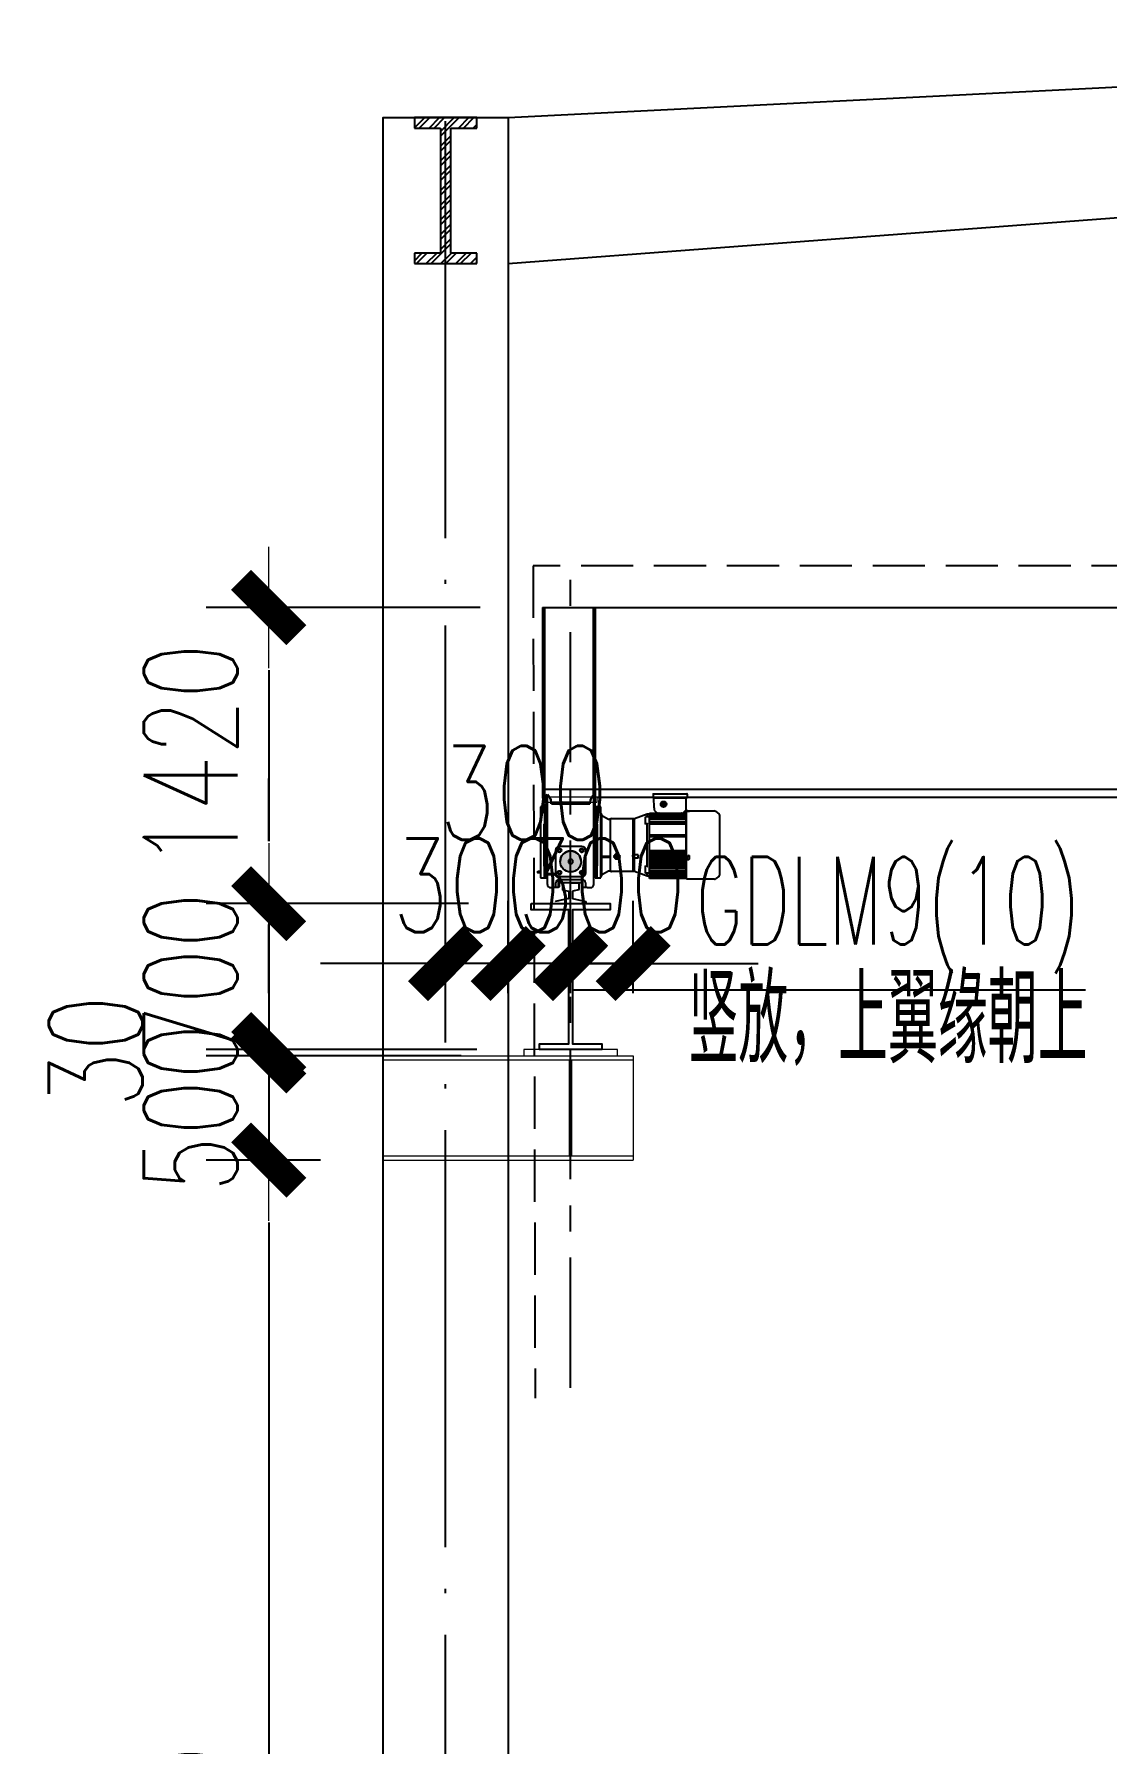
# Model space of a CAD drawing. Extents: x -1201378 to 2367219, y -619313 to 244905.
# Drawn here: x 1253851 to 1258999, y 139183 to 147383 of the extents above; entities that cross this region are included whole.
import ezdxf
from ezdxf.enums import TextEntityAlignment as Align

# ---------------------------------------------------------------- set-up
doc = ezdxf.new("R2010")
doc.units = 0
doc.header["$LTSCALE"] = 1000
for name, pattern in [('CENTER', [2, 1.25, -0.25, 0.25, -0.25]), ('DASH', [0.35, 0.25, -0.1]), ('DOTE', [2.42, 2, -0.2, 0.02, -0.2]), ('HIDDEN', [0.375, 0.25, -0.125])]:
    doc.linetypes.add(name, pattern=pattern)
doc.layers.get('0').update_dxf_attribs({"linetype": 'CONTINUOUS'})
doc.layers.get('Defpoints').update_dxf_attribs({"linetype": 'CONTINUOUS'})
for name, color, linetype in [('06A-01-03', 7, 'CONTINUOUS'), ('5剖面线层', 2, 'CONTINUOUS'), ('A-AXIS-DOTE', 14, 'DOTE'), ('A-LIN-V', 9, 'CONTINUOUS'), ('COLUMN', 9, 'CONTINUOUS'), ('CRANE', 11, 'HIDDEN'), ('FAG16-10.01MA1-被', 7, 'CONTINUOUS'), ('FAG16-10.02MA1-被', 7, 'CONTINUOUS'), ('FAG16-10MA1-端梁结构', 7, 'CONTINUOUS'), ('FAG16-20.02MA1-轴', 7, 'CONTINUOUS'), ('FHSGH10105-主梁-01', 7, 'CONTINUOUS'), ('FHSGH10105-主梁-02', 7, 'CONTINUOUS'), ('FHSGH10105-主梁-04', 7, 'CONTINUOUS'), ('FHSGH10105-主梁-06', 7, 'CONTINUOUS'), ('G80接口', 7, 'CONTINUOUS'), ('G80箱体', 7, 'CONTINUOUS'), ('S-DOTE1', 140, 'CENTER'), ('S-SGJ', 21, 'CONTINUOUS'), ('六角头螺栓_M5-135', 7, 'CONTINUOUS'), ('后端盖', 7, 'CONTINUOUS'), ('左缓冲器_M', 7, 'CONTINUOUS'), ('建-墙-填充', 8, 'CONTINUOUS'), ('建-柱-钢', 9, 'CONTINUOUS'), ('接线盒', 7, 'CONTINUOUS'), ('接线盒盖', 7, 'CONTINUOUS'), ('机壳', 7, 'CONTINUOUS'), ('电机接线盒密封垫', 7, 'CONTINUOUS'), ('端梁装置_M', 7, 'CONTINUOUS'), ('端盖', 7, 'CONTINUOUS'), ('齿轴1', 7, 'CONTINUOUS')]:
    doc.layers.add(name, color=color, linetype=linetype)
for name, color, linetype, lineweight in [('S-bkl', 4, 'CONTINUOUS', 0), ('S-dim', 81, 'CONTINUOUS', 0), ('连接板', 6, 'CONTINUOUS', 0)]:
    doc.layers.add(name, color=color, linetype=linetype, lineweight=lineweight)
doc.styles.add('SS1', font='tj-romans1.shx', dxfattribs={"width": 0.7, "bigfont": 'tj-hztxt1.shx'})
doc.styles.add('TSSD_Rein', font='tj-romans1.shx', dxfattribs={"width": 0.7, "bigfont": 'tj-hztxt.shx'})
doc.dimstyles.new('S-150-ARCHI', dxfattribs={"dimscale": 150, "dimtxt": 3, "dimasz": 2, "dimexe": 2, "dimexo": 2, "dimgap": 1, "dimtad": 1, "dimdec": 0, "dimzin": 0, "dimdsep": 46, "dimtxsty": 'SS1', "dimblk1": 'TT', "dimblk2": 'TT', "dimsah": 1, "dimcen": 1, "dimclrd": 256, "dimclre": 256, "dimclrt": 256, "dimadec": 0, "dimazin": 0, "dimtfac": 1, "dimtdec": 0, "dimtix": 1, "dimtmove": 2, "dimatfit": 0, "dimldrblk": 'TT', "dimfxl": 2, "dimtolj": 1, "dimtzin": 0, "dimarcsym": 0})

# ---------------------------------------------------------------- blocks, each defined once
blk = doc.blocks.new('zw$F472')
at = {"layer": '5剖面线层'}
h = blk.add_hatch(color=250, dxfattribs=at)
h.dxf.hatch_style = 1
h.paths.add_polyline_path([(78, 46, 1), (14, 46, 1)])
at = {"layer": '左缓冲器_M', "color": 7, "linetype": 'Continuous'}
for p, q in [((0, 80), (0, 12)), ((80, 92), (12, 92)), ((80, 92), (12, 92)), ((92, 12), (92, 80)), ((12, 0), (80, 0))]:
    blk.add_line(p, q, dxfattribs=at)
blk.add_circle((46, 46), 32, dxfattribs=at)
blk.add_circle((46, 46), 32, dxfattribs=at)
for centre, radius, start, end in [((12, 80), 12, 90, 180), ((12, 80), 12, 90, 180), ((12, 80), 5.76, 0, 359.9997), ((12, 80), 5.76, 179.9997, 359.9997), ((46, 46), 32, 0, 179.9997), ((80, 80), 5.77, 0, 359.9997), ((80, 80), 5.76, 138.2865, 359.9997), ((80, 80), 5.76, 179.9997, 359.9997), ((80, 80), 12, 0, 90), ((80, 80), 12, 0, 90), ((80, 80), 5.76, 0, 30.6637), ((12, 12), 12, 180, 270), ((12, 12), 5.76, 0, 359.9997), ((12, 12), 5.76, 179.9997, 359.9997), ((80, 12), 5.76, 0, 359.9997), ((80, 12), 5.76, 179.9997, 359.9997), ((80, 12), 5.77, 240.2721, 271.2954), ((80, 12), 5.77, 240.2724, 271.2951), ((80, 12), 12, 270, 0)]:
    blk.add_arc(centre, radius, start, end, dxfattribs=at)
at = {"layer": '端梁装置_M', "color": 7, "linetype": 'Continuous'}
for centre, start in [((12, 80), 0), ((12, 80), 179.9997), ((80, 80), 0), ((80, 80), 179.9997), ((12, 12), 0), ((12, 12), 179.9997), ((80, 12), 0), ((80, 12), 179.9997)]:
    blk.add_arc(centre, 4.8, start, 359.9997, dxfattribs=at)
blk = doc.blocks.new('b234swerwr-M')
at = {"layer": '5剖面线层'}
h = blk.add_hatch(color=4, dxfattribs=at)
h.dxf.hatch_style = 1
h.paths.add_polyline_path([(1563064.9, 576038.9, 1), (1563037.7, 576038.9, 1)])
h = blk.add_hatch(color=4, dxfattribs=at)
h.dxf.hatch_style = 1
h.paths.add_polyline_path([(1562651.3, 575818.1, -0.999997), (1562666.4, 575818.1, -0.999997), (1562651.3, 575818.1)])
h.paths.add_polyline_path([(1562544.4, 575818.1, -0.999997), (1562559.5, 575818.1, -0.999997), (1562544.4, 575818.1)])
h.paths.add_polyline_path([(1562544.4, 575711.2, -0.999997), (1562559.5, 575711.2, -0.999996)])
h.paths.add_polyline_path([(1562651.3, 575711.2, -0.999997), (1562666.4, 575711.2, -0.999997)])
at = {"color": 6, "linetype": 'DASH'}
for p, q in [((1570255.4, 577182.5), (1562425.4, 577182.5)), ((1562425.4, 577182.5), (1562434.8, 573190))]:
    blk.add_line(p, q, dxfattribs=at)
at = {"color": 4}
blk.add_line((1562734.6, 575744.2), (1562731.5, 575744.2), dxfattribs=at)
at = {"color": 4, "ltscale": 0.5}
for p, q in [((1562565.5, 575660.9), (1562565.5, 575629.8)), ((1562605.4, 575662.5), (1562567.1, 575662.5)), ((1562605.4, 575662.5), (1562643.7, 575662.5)), ((1562645.3, 575660.9), (1562645.3, 575629.8)), ((1562531.8, 575562.3), (1562655.4, 575562.3)), ((1562595.8, 575587), (1562533, 575572.5)), ((1562566.7, 575628.3), (1562595.8, 575621.6)), ((1562597, 575620.1), (1562597, 575588.5)), ((1562613.8, 575620.1), (1562613.8, 575588.5)), ((1562644.1, 575628.3), (1562615, 575621.6)), ((1562615, 575587), (1562677.8, 575572.5)), ((1562679, 575562.3), (1562655.4, 575562.3)), ((1562679, 575570.9), (1562679, 575562.3))]:
    blk.add_line(p, q, dxfattribs=at)
at = {"color": 4}
blk.add_lwpolyline([(1562447.3, 575717.5), (1562460.8, 575717.5), (1562460.8, 575709.7), (1562447.3, 575709.7)], close=True, dxfattribs=at)
at = {"color": 4, "ltscale": 0.5}
for centre, start, end in [((1562567.1, 575660.9), 90, 180), ((1562643.7, 575660.9), 0, 90), ((1562533.4, 575570.9), 103, 180), ((1562567.1, 575629.8), 180, 257), ((1562595.4, 575620.1), 0, 77), ((1562595.4, 575588.5), 283, 0), ((1562615.4, 575620.1), 103, 180), ((1562615.4, 575588.5), 180, 257), ((1562643.7, 575629.8), 282.99999, 0), ((1562677.4, 575570.9), 0, 77)]:
    blk.add_arc(centre, 1.57, start, end, dxfattribs=at)
at = {"layer": '06A-01-03', "color": 4, "linetype": 'Continuous'}
for p, q in [((1563160.9, 576006.9), (1563160.9, 576006.8)), ((1563160.9, 576006.9), (1563168, 576006.9)), ((1563168, 576006.8), (1563160.9, 576006.8)), ((1563160.9, 576006.8), (1563160.9, 576006)), ((1563160.9, 575783.4), (1563160.9, 576006)), ((1563160.9, 576006), (1563171.9, 576006)), ((1563168, 576006.9), (1563168, 576006.8)), ((1563168, 576006), (1563168, 576006.8)), ((1563175.8, 576006.5), (1563175.8, 576006.9)), ((1563175.8, 576006.9), (1563296.5, 576006.9)), ((1563301.3, 576005.3), (1563318.2, 575992)), ((1563321.2, 575700.6), (1563321.2, 575985.8)), ((1563168, 575783.4), (1563160.9, 575783.4)), ((1563171.9, 575774.1), (1563160.9, 575774.1)), ((1563160.9, 575774), (1563160.9, 575774.1)), ((1563160.9, 575679.5), (1563160.9, 575774)), ((1563160.9, 575774), (1563171.9, 575774)), ((1563168, 575788.9), (1563168, 575783.4)), ((1563175.8, 575777.9), (1563175.8, 575788.9)), ((1563168, 575679.5), (1563160.9, 575679.5)), ((1563296.5, 575679.5), (1563175.8, 575679.5)), ((1563318.2, 575694.4), (1563301.3, 575681.1))]:
    blk.add_line(p, q, dxfattribs=at)
for centre, radius, start, end in [((1563171.9, 576088.8), 81.9, 267.25098, 272.74902), ((1563296.5, 575999.1), 7.86, 51.84277, 90), ((1563313.3, 575985.8), 7.86, 0, 51.84277), ((1563171.9, 575788.9), 3.93, 359.65217, 180.34783), ((1563171.9, 575778), 3.91, 269.79706, 359.8507), ((1563171.9, 575777.9), 3.91, 269.78729, 359.86274), ((1563171.9, 575597.6), 81.9, 87.25098, 92.74902), ((1563296.5, 575687.3), 7.86, 270, 308.15723), ((1563313.3, 575700.6), 7.86, 308.15723, 0)]:
    blk.add_arc(centre, radius, start, end, dxfattribs=at)
blk.add_open_spline([(1563171.9, 576006), (1563172, 576006), (1563172.2, 576006), (1563172.4, 576006), (1563172.7, 576006), (1563173, 576006), (1563173.5, 576006.1), (1563174.1, 576006.1), (1563174.7, 576006.2), (1563175.2, 576006.2), (1563175.5, 576006.3), (1563175.7, 576006.3), (1563175.8, 576006.4), (1563175.8, 576006.4), (1563175.8, 576006.4), (1563175.8, 576006.5)], degree=3, knots=[0, 0, 0, 0, 0.041659, 0.083241, 0.124924, 0.187526, 0.250171, 0.374622, 0.499792, 0.624328, 0.7493, 0.81163, 0.874211, 0.937221, 1, 1, 1, 1], dxfattribs=at)
at = {"layer": 'FAG16-10.01MA1-被', "color": 4, "linetype": 'Continuous'}
for p, q in [((1562546.1, 575638.9), (1562526.8, 575638.9)), ((1562546.1, 575677.6), (1562546.1, 575638.9)), ((1562549.6, 575642.1), (1562546.1, 575638.9)), ((1562549.6, 575642.1), (1562549.6, 575678.2)), ((1562550.4, 575658), (1562549.6, 575642.1)), ((1562655.7, 575662.5), (1562555.1, 575662.5)), ((1562661.2, 575642.2), (1562660.4, 575658)), ((1562661.2, 575678.2), (1562661.2, 575642.2)), ((1562664.5, 575638.9), (1562661.2, 575642.2)), ((1562664.5, 575638.9), (1562664.5, 575677.6)), ((1562684, 575638.9), (1562664.5, 575638.9))]:
    blk.add_line(p, q, dxfattribs=at)
for centre, start, end in [((1562555.1, 575657.8), 90, 177), ((1562655.7, 575657.8), 3, 90)]:
    blk.add_arc(centre, 4.71, start, end, dxfattribs=at)
at = {"layer": 'FAG16-10.02MA1-被', "color": 4, "linetype": 'Continuous'}
for p, q in [((1562476.1, 575942.2), (1562479.3, 575945.3)), ((1562476.1, 575941.2), (1562476.1, 575942.2)), ((1562476.1, 575941.2), (1562476.1, 575744.2)), ((1562479.3, 575945.3), (1562479.3, 575944.3)), ((1562479.3, 575945.3), (1562484.5, 575945.3)), ((1562479.3, 575741.1), (1562479.3, 575944.3)), ((1562484.5, 575944.3), (1562484.5, 575945.3)), ((1562484.5, 575944.3), (1562484.5, 575741.1)), ((1562484.5, 575943), (1562487.5, 575943)), ((1562723.3, 575943), (1562726.3, 575943)), ((1562726.3, 575944.3), (1562726.3, 575945.3)), ((1562726.3, 575945.3), (1562731.5, 575945.3)), ((1562726.3, 575944.3), (1562726.3, 575741.1)), ((1562731.5, 575944.3), (1562731.5, 575945.3)), ((1562731.5, 575945.3), (1562734.6, 575942.2)), ((1562731.5, 575944.3), (1562731.5, 575741.1)), ((1562734.6, 575942.2), (1562734.6, 575941.2)), ((1562734.6, 575744.2), (1562734.6, 575941.2)), ((1562479.3, 575741.1), (1562476.1, 575744.2)), ((1562484.5, 575741.1), (1562479.3, 575741.1)), ((1562487.5, 575743.4), (1562484.5, 575743.4)), ((1562726.3, 575743.4), (1562723.3, 575743.4)), ((1562731.5, 575741.1), (1562726.3, 575741.1))]:
    blk.add_line(p, q, dxfattribs=at)
at = {"layer": 'FAG16-10MA1-端梁结构', "color": 4, "linetype": 'Continuous'}
for p, q in [((1562487.5, 576085.2), (1562487.5, 575711.2)), ((1562493.8, 575654.6), (1562493.8, 576085.2)), ((1562717, 575654.6), (1562717, 576085.2)), ((1562723.3, 575711.2), (1562723.3, 576085.2)), ((1562698.1, 576047.3), (1562512.7, 576047.3)), ((1562512.7, 576041.1), (1562698.1, 576041.1)), ((1562731.1, 576027.1), (1562723.3, 576027.1)), ((1562731.1, 575995.6), (1562731.1, 576027.1)), ((1562731.1, 575995.6), (1562731.1, 575945.3)), ((1562479.7, 575717.5), (1562479.7, 575741.1)), ((1562731.1, 575741.1), (1562731.1, 575717.5)), ((1562479.7, 575717.5), (1562479.7, 575686.1)), ((1562479.7, 575686.1), (1562487.5, 575686.1)), ((1562487.5, 575686.1), (1562487.5, 575711.2)), ((1562509.5, 575638.9), (1562526.8, 575638.9)), ((1562534.7, 575646.8), (1562534.7, 575662.5)), ((1562550.4, 575678.2), (1562660.4, 575678.2)), ((1562676.1, 575662.5), (1562676.1, 575646.8)), ((1562684, 575638.9), (1562701.3, 575638.9)), ((1562723.3, 575711.2), (1562723.3, 575686.1)), ((1562723.3, 575686.1), (1562731.1, 575686.1)), ((1562731.1, 575686.1), (1562731.1, 575717.5))]:
    blk.add_line(p, q, dxfattribs=at)
for centre, radius, start, end in [((1562474, 576048.9), 38.7, 357.67665, 69.50368), ((1562457.8, 576043.7), 54.9, 357.2127, 49.05014), ((1562753, 576043.7), 54.9, 130.94986, 182.7873), ((1562736.8, 576048.9), 38.7, 110.49632, 182.32335), ((1562605.4, 575764.6), 11, 0, 180), ((1562605.4, 575764.6), 11, 180, 0), ((1562512.7, 575711.2), 25.1, 180, 221.40962), ((1562509.5, 575654.6), 15.7, 180, 270), ((1562526.8, 575646.8), 7.86, 270, 0), ((1562550.4, 575662.5), 15.7, 90, 180), ((1562660.4, 575662.5), 15.7, 0, 90), ((1562684, 575646.8), 7.86, 180, 270), ((1562701.3, 575654.6), 15.7, 270, 0), ((1562698.1, 575711.2), 25.1, 318.59038, 0)]:
    blk.add_arc(centre, radius, start, end, dxfattribs=at)
at = {"layer": 'FAG16-20.02MA1-轴', "color": 4, "linetype": 'Continuous'}
for p, q in [((1562460.8, 576027.1), (1562460.8, 575995.6)), ((1562479.7, 576027.1), (1562460.8, 576027.1)), ((1562460.8, 575995.6), (1562460.8, 575717.5)), ((1562731.1, 576027.1), (1562731.1, 575995.6)), ((1562750, 576027.1), (1562731.1, 576027.1)), ((1562731.1, 575945.3), (1562731.1, 575995.6)), ((1562750, 575995.6), (1562750, 576027.1)), ((1562750, 575717.5), (1562750, 575995.6)), ((1562479.7, 575741.1), (1562479.7, 575717.5)), ((1562731.1, 575717.5), (1562731.1, 575741.1)), ((1562460.8, 575717.5), (1562460.8, 575686.1)), ((1562460.8, 575686.1), (1562479.7, 575686.1)), ((1562479.7, 575686.1), (1562479.7, 575717.5)), ((1562731.1, 575717.5), (1562731.1, 575686.1)), ((1562731.1, 575686.1), (1562750, 575686.1)), ((1562750, 575686.1), (1562750, 575717.5))]:
    blk.add_line(p, q, dxfattribs=at)
at = {"layer": 'FHSGH10105-主梁-01', "color": 4, "linetype": 'Continuous'}
for p, q in [((1562470.6, 576982.5), (1562470.6, 576224.5)), ((1562479.7, 576982.5), (1562479.7, 576224.5)), ((1562470.6, 576224.5), (1562479.7, 576224.5)), ((1562470.6, 576224.5), (1562470.6, 576067.4)), ((1562479.7, 576224.5), (1562479.7, 576067.4)), ((1562470.6, 576067.4), (1562479.7, 576067.4))]:
    blk.add_line(p, q, dxfattribs=at)
at = {"layer": 'FHSGH10105-主梁-02', "color": 4, "linetype": 'Continuous'}
for p, q in [((1562715.4, 576224.9), (1562715.4, 576982.5)), ((1562724.4, 576224.9), (1562724.4, 576982.5)), ((1562715.4, 576072.5), (1562715.4, 576224.9)), ((1562724.4, 576224.9), (1562715.4, 576224.9)), ((1562724.4, 576072.5), (1562724.4, 576224.9)), ((1562724.4, 576072.5), (1562715.4, 576072.5))]:
    blk.add_line(p, q, dxfattribs=at)
at = {"layer": 'FHSGH10105-主梁-04', "color": 4, "linetype": 'Continuous'}
blk.add_line((1562470.6, 576982.5), (1570255.4, 576982.5), dxfattribs=at)
at = {"layer": 'FHSGH10105-主梁-06', "color": 4, "linetype": 'Continuous'}
for p, q in [((1562479.7, 576111.8), (1562715.4, 576111.8)), ((1562724.4, 576111.8), (1570255.4, 576111.8)), ((1562731.1, 576072.5), (1570255.4, 576072.5))]:
    blk.add_line(p, q, dxfattribs=at)
at = {"layer": 'G80接口', "color": 4, "linetype": 'Continuous'}
for p, q in [((1562904.8, 575715.9), (1562904.8, 575970.5)), ((1562904.8, 575970.5), (1562912.6, 575970.5)), ((1562912.6, 575970.5), (1562972.3, 575992.5)), ((1562912.6, 575796.1), (1562912.6, 575970.5)), ((1562964.5, 575978.9), (1562964.5, 575978.3)), ((1562964.5, 575977.6), (1562964.5, 575978.3)), ((1562983.3, 575978.3), (1562964.5, 575978.3)), ((1562964.5, 575968.6), (1562964.5, 575977.6)), ((1562964.5, 575966.5), (1562964.5, 575968.6)), ((1562964.5, 575943.4), (1562964.5, 575966.5)), ((1562972.3, 575992.5), (1562972.3, 575979)), ((1562972.3, 575992.5), (1562983.3, 575992.5)), ((1562983.3, 575987.1), (1562983.3, 575980.1)), ((1562983.3, 575968.6), (1562983.3, 575977.6)), ((1562964.5, 575943.4), (1562964.5, 575941.1)), ((1562972.3, 575739.5), (1562972.3, 575946.9)), ((1562983.3, 575953.1), (1562983.3, 575962.9)), ((1562983.3, 575889.9), (1562983.3, 575944.8)), ((1562983.3, 575816), (1562983.3, 575882.3)), ((1562983.3, 575801.2), (1562983.3, 575810)), ((1562929.6, 575796.1), (1562912.6, 575796.1)), ((1562912.6, 575780.3), (1562912.6, 575796.1)), ((1562929.6, 575780.3), (1562912.6, 575780.3)), ((1562912.6, 575715.9), (1562912.6, 575780.3)), ((1562964.5, 575745.3), (1562964.5, 575743)), ((1562964.5, 575719.9), (1562964.5, 575743)), ((1562983.3, 575784.3), (1562983.3, 575792.1)), ((1562983.3, 575766.4), (1562983.3, 575774.9)), ((1562983.3, 575753.5), (1562983.3, 575760.5)), ((1562983.3, 575741.6), (1562983.3, 575746.5)), ((1562983.3, 575723.5), (1562983.3, 575733.3)), ((1562912.6, 575715.9), (1562904.8, 575715.9)), ((1562972.3, 575693.9), (1562912.6, 575715.9)), ((1562964.5, 575717.8), (1562964.5, 575719.9)), ((1562964.5, 575708.9), (1562964.5, 575717.8)), ((1562964.5, 575708.1), (1562964.5, 575708.9)), ((1562964.5, 575708.1), (1562964.5, 575707.5)), ((1562983.3, 575708.1), (1562964.5, 575708.1)), ((1562972.3, 575693.9), (1562972.3, 575707.4)), ((1562983.3, 575693.9), (1562972.3, 575693.9)), ((1562983.3, 575708.9), (1562983.3, 575717.8))]:
    blk.add_line(p, q, dxfattribs=at)
for centre, radius, start, end in [((1562972, 575979), 0.34, 332.07694, 0.27003), ((1564540.7, 576449.1), 1646.8, 197.68749, 197.74706), ((1562971.5, 575946.9), 0.868, 359.56701, 17.36443), ((1562957.9, 575788.2), 29.4, 164.48016, 195.51984), ((1564541.2, 575237.2), 1647.3, 162.25295, 162.3125), ((1562971.5, 575739.5), 0.868, 342.63557, 0.43299), ((1562972, 575707.4), 0.34, 359.72997, 27.92306)]:
    blk.add_arc(centre, radius, start, end, dxfattribs=at)
for points, knots in [([(1562972.3, 575978.8), (1562972.3, 575978.8), (1562972.2, 575978.7), (1562972.2, 575978.6), (1562972.1, 575978.5), (1562972, 575978.5), (1562972, 575978.4), (1562972, 575978.4), (1562972, 575978.4), (1562971.9, 575978.4), (1562971.9, 575978.4), (1562971.9, 575978.4), (1562971.9, 575978.4), (1562971.8, 575978.4), (1562971.8, 575978.4), (1562971.8, 575978.3), (1562971.8, 575978.3), (1562971.8, 575978.3), (1562971.8, 575978.3), (1562971.8, 575978.3), (1562971.8, 575978.3), (1562971.8, 575978.3), (1562971.8, 575978.3), (1562971.8, 575978.3)], [0, 0, 0, 0, 0.125, 0.25, 0.375, 0.5, 0.625, 0.625, 0.65625, 0.65625, 0.6875, 0.75, 0.875, 0.875, 0.9375, 0.96875, 0.984375, 0.988281, 0.988281, 0.990234, 0.990234, 0.992187, 1, 1, 1, 1]), ([(1562972.3, 575707.6), (1562972.3, 575707.6), (1562972.2, 575707.7), (1562972.2, 575707.8), (1562972.1, 575707.9), (1562972.1, 575707.9), (1562972, 575708), (1562972, 575708), (1562972, 575708), (1562972, 575708), (1562971.9, 575708), (1562971.9, 575708.1), (1562971.8, 575708.1), (1562971.8, 575708.1), (1562971.8, 575708.1), (1562971.8, 575708.1), (1562971.8, 575708.1), (1562971.8, 575708.1), (1562971.8, 575708.1), (1562971.8, 575708.1), (1562971.8, 575708.1)], [0, 0, 0, 0, 0.125, 0.25, 0.375, 0.5, 0.5, 0.5625, 0.5625, 0.625, 0.75, 0.875, 0.875, 0.9375, 0.96875, 0.984375, 0.988281, 0.988281, 0.992188, 1, 1, 1, 1])]:
    blk.add_open_spline(points, degree=3, knots=knots, dxfattribs=at)
at = {"layer": 'G80箱体', "color": 4, "linetype": 'Continuous'}
for p, q in [((1562750, 575992.5), (1562754.7, 575992.5)), ((1562754.7, 575693.9), (1562754.7, 575992.5)), ((1562754.7, 575984.6), (1562757.8, 575983)), ((1562757.8, 575983), (1562787.7, 575967.3)), ((1562787.7, 575967.3), (1562792.2, 575967.3)), ((1562795.7, 575967.3), (1562792.2, 575967.3)), ((1562801, 575970.5), (1562904.8, 575970.5)), ((1562904.8, 575970.5), (1562904.8, 575715.9)), ((1562794.8, 575964), (1562794.8, 575793.7)), ((1562757.8, 575790.6), (1562787.7, 575790.6)), ((1562757.8, 575785.8), (1562787.7, 575785.8)), ((1562787.7, 575790.6), (1562792.2, 575790.6)), ((1562787.7, 575790.6), (1562787.7, 575785.8)), ((1562787.7, 575785.8), (1562792.2, 575785.8)), ((1562794.8, 575782.7), (1562794.8, 575722.4)), ((1562795.7, 575793.6), (1562795.7, 575782.8)), ((1562754.7, 575693.9), (1562750, 575693.9)), ((1562757.8, 575703.4), (1562754.7, 575701.8)), ((1562757.8, 575703.4), (1562787.7, 575719.1)), ((1562787.7, 575719.1), (1562792.2, 575719.1)), ((1562792.2, 575719.1), (1562795.7, 575719.1)), ((1562904.8, 575715.9), (1562801, 575715.9))]:
    blk.add_line(p, q, dxfattribs=at)
for radius in [13.4, 5.43]:
    blk.add_circle((1562827.8, 575788.2), radius, dxfattribs=at)
for centre, radius, start, end in [((1562801.1, 575964), 6.35, 147.95699, 180.0192), ((1562801, 575964.2), 6.29, 90, 149.58944), ((1562757.8, 575793.7), 3.14, 180, 270), ((1562757.8, 575782.7), 3.14, 90, 180), ((1562801.1, 575722.4), 6.35, 179.98073, 212.04308), ((1562801, 575722.2), 6.29, 210.38929, 270)]:
    blk.add_arc(centre, radius, start, end, dxfattribs=at)
for points, degree, knots in [([(1562794.8, 575793.7), (1562794.8, 575793.3), (1562794.7, 575792.9), (1562794.4, 575792.1), (1562794.1, 575791.8), (1562793.5, 575791.2), (1562793.2, 575791), (1562792.4, 575790.6), (1562792, 575790.6), (1562791.6, 575790.6)], 3, [0, 0, 0, 0, 0.25, 0.25, 0.5, 0.5, 0.75, 0.75, 1, 1, 1, 1]), ([(1562791.6, 575785.8), (1562792, 575785.8), (1562792.4, 575785.8), (1562793.2, 575785.5), (1562793.5, 575785.2), (1562794.1, 575784.6), (1562794.4, 575784.3), (1562794.7, 575783.5), (1562794.8, 575783.1), (1562794.8, 575782.7)], 3, [0, 0, 0, 0, 0.25, 0.25, 0.5, 0.5, 0.75, 0.75, 1, 1, 1, 1]), ([(1562792.2, 575790.6), (1562792.9, 575790.6), (1562793.5, 575790.8), (1562794.1, 575791), (1562794.6, 575791.4), (1562794.8, 575791.6), (1562795, 575791.8), (1562795.2, 575792.1), (1562795.4, 575792.4), (1562795.5, 575792.6), (1562795.6, 575792.9), (1562795.7, 575793.3), (1562795.7, 575793.6)], 2, [0, 0, 0, 0.25, 0.25, 0.5, 0.5, 0.625, 0.625, 0.75, 0.75, 0.875, 0.875, 1, 1, 1]), ([(1562795.7, 575782.8), (1562795.7, 575783.5), (1562795.4, 575784), (1562795.2, 575784.3), (1562795, 575784.6), (1562794.8, 575784.8), (1562794.6, 575785), (1562794.1, 575785.4), (1562793.5, 575785.6), (1562792.9, 575785.8), (1562792.2, 575785.8)], 2, [0, 0, 0, 0.25, 0.25, 0.375, 0.375, 0.5, 0.5, 0.75, 0.75, 1, 1, 1])]:
    blk.add_open_spline(points, degree=degree, knots=knots, dxfattribs=at)
at = {"layer": '六角头螺栓_M5-135', "color": 4, "linetype": 'Continuous'}
for p, q in [((1562983.3, 575971), (1563002.7, 575971)), ((1563002.7, 575971), (1563157.8, 575971)), ((1563002.7, 575715.4), (1562983.3, 575715.4)), ((1563157.8, 575715.4), (1563002.7, 575715.4))]:
    blk.add_line(p, q, dxfattribs=at)
at = {"layer": '后端盖', "color": 4, "linetype": 'Continuous'}
for p, q in [((1563157.8, 576004), (1563157.8, 576004.3)), ((1563157.8, 576004.3), (1563160.9, 576004.3)), ((1563157.8, 576004), (1563157.8, 576002.7)), ((1563157.8, 576002.7), (1563157.8, 575994.9)), ((1563157.8, 575987.1), (1563157.8, 575980.1)), ((1563157.8, 575978.7), (1563160.9, 575978.7)), ((1563157.8, 575978.4), (1563157.8, 575967.7)), ((1563157.8, 575956.3), (1563157.8, 575956.5)), ((1563157.8, 575956.3), (1563157.8, 575953.1)), ((1563157.8, 575945.6), (1563157.8, 575889.9)), ((1563157.8, 575883.6), (1563157.8, 575816)), ((1563157.8, 575810), (1563157.8, 575801.6)), ((1563157.8, 575795.6), (1563157.8, 575780.8)), ((1563157.8, 575774.9), (1563157.8, 575766.4)), ((1563157.8, 575760.5), (1563157.8, 575752.8)), ((1563157.8, 575746.5), (1563157.8, 575740.8)), ((1563157.8, 575732.8), (1563157.8, 575730.1)), ((1563157.8, 575729.9), (1563157.8, 575730.1)), ((1563157.8, 575718.7), (1563157.8, 575708)), ((1563160.9, 575707.7), (1563157.8, 575707.7)), ((1563157.8, 575682.4), (1563157.8, 575682.1)), ((1563160.9, 575682.1), (1563157.8, 575682.1))]:
    blk.add_line(p, q, dxfattribs=at)
blk.add_circle((1563171.9, 575788.2), 2.55, dxfattribs=at)
at = {"layer": '接线盒', "color": 4, "linetype": 'Continuous'}
for p, q in [((1563005.8, 576021.3), (1563004.9, 576069.6)), ((1563159.7, 576021.3), (1563160.5, 576069.6)), ((1563005.8, 576021.3), (1563005.9, 576012.7)), ((1563006.9, 576010.5), (1563021.2, 575996.5)), ((1563021.8, 575996.5), (1563021.2, 575996.5)), ((1563021.8, 575996.5), (1563028.1, 575996.5)), ((1563029.6, 575996.5), (1563028.1, 575996.5)), ((1563029.6, 575996.5), (1563135.8, 575996.5)), ((1563137.4, 575996.5), (1563135.8, 575996.5)), ((1563137.4, 575996.5), (1563143.6, 575996.5)), ((1563144.3, 575996.5), (1563143.6, 575996.5)), ((1563144.3, 575996.5), (1563158.6, 576010.5)), ((1563159.5, 576012.7), (1563159.7, 576021.3))]:
    blk.add_line(p, q, dxfattribs=at)
blk.add_circle((1563051.3, 576038.9), 13.6, dxfattribs=at)
for centre, start, end in [((1563009.1, 576012.8), 181, 225.5), ((1563156.4, 576012.8), 314.5, 359)]:
    blk.add_arc(centre, 3.14, start, end, dxfattribs=at)
at = {"layer": '接线盒盖', "color": 4, "linetype": 'Continuous'}
for p, q in [((1563001.3, 576087.7), (1563001, 576069.6)), ((1563001, 576069.6), (1563008.9, 576069.6)), ((1563002.1, 576089.5), (1563163.3, 576089.5)), ((1563002.1, 576089), (1563002.1, 576089.5)), ((1563002.1, 576089), (1563002.1, 576088.4)), ((1563002.1, 576088.4), (1563009.2, 576088.4)), ((1563008.9, 576069.6), (1563156.6, 576069.6)), ((1563009.2, 576088.4), (1563156.3, 576088.4)), ((1563156.3, 576088.4), (1563163.3, 576088.4)), ((1563156.6, 576069.6), (1563164.4, 576069.6)), ((1563163.3, 576089), (1563164.1, 576088.9)), ((1563164.1, 576087.7), (1563164.4, 576069.6))]:
    blk.add_line(p, q, dxfattribs=at)
for centre, radius, start, end in [((1563002.1, 576088.8), 0.79, 91.63649, 171.01573), ((1563002.1, 576088.8), 0.786, 90, 91.40028), ((1563163.3, 576088.8), 0.786, 88.59972, 90), ((1563158.3, 576089.3), 5, 356.84547, 3.15453), ((1563163.3, 576088.8), 0.791, 9.08588, 88.26189), ((1563163.3, 576087.7), 0.786, 1.00383, 89.99617), ((1563163.3, 576088.8), 0.785, 0.9973, 8.75076)]:
    blk.add_arc(centre, radius, start, end, dxfattribs=at)
blk.add_open_spline([(1563002.1, 576088.4), (1563001.9, 576088.4), (1563001.7, 576088.4), (1563001.4, 576088.1), (1563001.3, 576087.9), (1563001.3, 576087.7)], degree=3, knots=[0, 0, 0, 0, 0.5, 0.5, 1, 1, 1, 1], dxfattribs=at)
at = {"layer": '机壳', "color": 4, "linetype": 'Continuous'}
for p, q in [((1562983.3, 575991.8), (1562983.3, 575994.9)), ((1563157.8, 575994.9), (1562983.3, 575994.9)), ((1562983.3, 575987.1), (1562983.3, 575991.8)), ((1563157.8, 575991.8), (1562983.3, 575991.8)), ((1563157.8, 575987.1), (1562983.3, 575987.1)), ((1562983.3, 575975.9), (1562983.3, 575980.1)), ((1563157.8, 575980.1), (1562983.3, 575980.1)), ((1563157.8, 575975.9), (1562983.3, 575975.9)), ((1563157.8, 575972.6), (1562983.3, 575972.6)), ((1562983.3, 575965.6), (1562983.3, 575970.4)), ((1563157.8, 575970.4), (1562983.3, 575970.4)), ((1563157.8, 575994.9), (1563157.8, 575991.8)), ((1563157.8, 575991.8), (1563157.8, 575987.1)), ((1563157.8, 575980.1), (1563157.8, 575975.9)), ((1563157.8, 575970.4), (1563157.8, 575965.6)), ((1562983.3, 575962.9), (1562983.3, 575965.6)), ((1563157.8, 575965.6), (1562983.3, 575965.6)), ((1563157.8, 575953.6), (1562983.3, 575953.6)), ((1562983.3, 575951), (1562983.3, 575953.1)), ((1563157.8, 575953.1), (1562983.3, 575953.1)), ((1562983.3, 575944.8), (1562983.3, 575951)), ((1563157.8, 575951), (1562983.3, 575951)), ((1563157.8, 575944), (1562983.3, 575944)), ((1562983.3, 575887.7), (1562983.3, 575889.9)), ((1563157.8, 575889.9), (1562983.3, 575889.9)), ((1562983.3, 575882.9), (1562983.3, 575887.7)), ((1563157.8, 575887.7), (1562983.3, 575887.7)), ((1563157.8, 575965.6), (1563157.8, 575956.5)), ((1563157.8, 575953.1), (1563157.8, 575951)), ((1563157.8, 575951), (1563157.8, 575945.6)), ((1563157.8, 575889.9), (1563157.8, 575887.7)), ((1563157.8, 575887.7), (1563157.8, 575883.6)), ((1563157.8, 575882.3), (1562983.3, 575882.3)), ((1562983.3, 575813.6), (1562983.3, 575816)), ((1563157.8, 575816), (1562983.3, 575816)), ((1562983.3, 575810.4), (1562983.3, 575813.6)), ((1563157.8, 575813.6), (1562983.3, 575813.6)), ((1563157.8, 575810), (1562983.3, 575810)), ((1563157.8, 575816), (1563157.8, 575813.6)), ((1563157.8, 575813.6), (1563157.8, 575810.8)), ((1563157.8, 575801.6), (1562983.3, 575801.6)), ((1562983.3, 575798.4), (1562983.3, 575801.2)), ((1562983.3, 575792.1), (1562983.3, 575798.4)), ((1563157.8, 575798.4), (1562983.3, 575798.4)), ((1563157.8, 575792.1), (1562983.3, 575792.1)), ((1562983.3, 575778), (1562983.3, 575784.3)), ((1563157.8, 575784.3), (1562983.3, 575784.3)), ((1562983.3, 575775.2), (1562983.3, 575778)), ((1563157.8, 575778), (1562983.3, 575778)), ((1563157.8, 575774.9), (1562983.3, 575774.9)), ((1563157.8, 575766.4), (1562983.3, 575766.4)), ((1562983.3, 575762.8), (1562983.3, 575766)), ((1562983.3, 575760.5), (1562983.3, 575762.8)), ((1563157.8, 575762.8), (1562983.3, 575762.8)), ((1563157.8, 575760.5), (1562983.3, 575760.5)), ((1563157.8, 575754.1), (1562983.3, 575754.1)), ((1562983.3, 575748.7), (1562983.3, 575753.5)), ((1562983.3, 575746.5), (1562983.3, 575748.7)), ((1563157.8, 575748.7), (1562983.3, 575748.7)), ((1563157.8, 575746.5), (1562983.3, 575746.5)), ((1563157.8, 575742.5), (1562983.3, 575742.5)), ((1562983.3, 575735.4), (1562983.3, 575741.6)), ((1562983.3, 575733.3), (1562983.3, 575735.4)), ((1563157.8, 575735.4), (1562983.3, 575735.4)), ((1563157.8, 575733.3), (1562983.3, 575733.3)), ((1563157.8, 575732.8), (1562983.3, 575732.8)), ((1562983.3, 575720.8), (1562983.3, 575723.5)), ((1562983.3, 575716), (1562983.3, 575720.8)), ((1563157.8, 575720.8), (1562983.3, 575720.8)), ((1563157.8, 575800.8), (1563157.8, 575798.4)), ((1563157.8, 575798.4), (1563157.8, 575792.1)), ((1563157.8, 575784.3), (1563157.8, 575778)), ((1563157.8, 575778), (1563157.8, 575775.6)), ((1563157.8, 575765.6), (1563157.8, 575762.8)), ((1563157.8, 575762.8), (1563157.8, 575760.5)), ((1563157.8, 575752.8), (1563157.8, 575748.7)), ((1563157.8, 575748.7), (1563157.8, 575746.5)), ((1563157.8, 575740.8), (1563157.8, 575735.4)), ((1563157.8, 575735.4), (1563157.8, 575733.3)), ((1563157.8, 575729.9), (1563157.8, 575720.8)), ((1563157.8, 575720.8), (1563157.8, 575716)), ((1563157.8, 575716), (1562983.3, 575716)), ((1563157.8, 575713.8), (1562983.3, 575713.8)), ((1562983.3, 575706.3), (1562983.3, 575710.5)), ((1563157.8, 575710.5), (1562983.3, 575710.5)), ((1562983.3, 575697), (1562983.3, 575706.3)), ((1563157.8, 575706.3), (1562983.3, 575706.3)), ((1562983.3, 575695.8), (1562983.3, 575697)), ((1563157.8, 575697), (1562983.3, 575697)), ((1562983.3, 575690.5), (1562983.3, 575695.8)), ((1563157.8, 575695.8), (1562983.3, 575695.8)), ((1562983.3, 575689.6), (1562983.3, 575690.5)), ((1563157.8, 575690.5), (1562983.3, 575690.5)), ((1562983.3, 575685.8), (1562983.3, 575689.6)), ((1563157.8, 575689.6), (1562983.3, 575689.6)), ((1562983.3, 575685.2), (1562983.3, 575685.8)), ((1563157.8, 575685.8), (1562983.3, 575685.8)), ((1562983.3, 575682.6), (1562983.3, 575685.2)), ((1563157.8, 575685.2), (1562983.3, 575685.2)), ((1562983.3, 575682.2), (1562983.3, 575682.6)), ((1563157.8, 575682.6), (1562983.3, 575682.6)), ((1563157.8, 575682.2), (1562983.3, 575682.2)), ((1563157.8, 575710.5), (1563157.8, 575706.3)), ((1563157.8, 575705.9), (1563157.8, 575697)), ((1563157.8, 575697), (1563157.8, 575695.8)), ((1563157.8, 575695.8), (1563157.8, 575690.5)), ((1563157.8, 575690.5), (1563157.8, 575689.6)), ((1563157.8, 575689.6), (1563157.8, 575685.8)), ((1563157.8, 575685.8), (1563157.8, 575685.2)), ((1563157.8, 575685.2), (1563157.8, 575682.6)), ((1563157.8, 575682.6), (1563157.8, 575682.2))]:
    blk.add_line(p, q, dxfattribs=at)
at = {"layer": '电机接线盒密封垫', "color": 4, "linetype": 'Continuous'}
for p, q in [((1563023.4, 575994.9), (1563023.4, 575996.5)), ((1563142, 575996.5), (1563142, 575994.9))]:
    blk.add_line(p, q, dxfattribs=at)
at = {"layer": '端盖', "color": 4, "linetype": 'Continuous'}
for p, q in [((1562479.7, 575994.2), (1562479.7, 576039.6)), ((1562479.7, 576039.6), (1562487.5, 576039.6)), ((1562479.7, 575994.2), (1562479.7, 575945.3))]:
    blk.add_line(p, q, dxfattribs=at)
at = {"layer": '连接板', "color": 4, "linetype": 'Continuous'}
for p, q in [((1562731.1, 576072.5), (1562479.7, 576072.5)), ((1562479.7, 576072.5), (1562479.7, 576047.3)), ((1562731.1, 576072.5), (1562731.1, 576047.3)), ((1562512.7, 576047.3), (1562479.7, 576047.3)), ((1562731.1, 576047.3), (1562698.1, 576047.3))]:
    blk.add_line(p, q, dxfattribs=at)
at = {"layer": '齿轴1', "color": 4, "linetype": 'Continuous'}
blk.add_line((1562904, 575785.7), (1562904, 575784.1), dxfattribs=at)
blk.add_arc((1562546.2, 575787.9), 357.7, 359.91686, 0.06737, dxfattribs=at)
blk.add_open_spline([(1562904, 575792.3), (1562904, 575792.5), (1562904, 575792.8), (1562904, 575793.4), (1562904, 575794.2)], degree=2, knots=[0, 0, 0, 0.5, 0.5, 1, 1, 1], dxfattribs=at)
at = {"color": 4, "xscale": 1.571585729816195, "yscale": 1.571585729816195, "zscale": 1.571585729816195, "rotation": 1.046924490949243e-10}
blk.add_blockref('zw$F472', (1562533.1, 575692.3), dxfattribs=at)
blk = doc.blocks.new('G$CBF9D2CED')
at = {"layer": '建-墙-填充'}
h = blk.add_hatch(dxfattribs=at)
h.set_pattern_fill('金属', color=256, scale=20, style=0)
h.set_pattern_definition([(45, (0, 0), (-35.3553, 35.3553), []), (45, (23.57, 0), (-35.3553, 35.3553), [])])
h.paths.add_polyline_path([(-150, 0), (-150, -50), (-25, -50), (-25, -650), (-150, -650), (-150, -700), (150, -700), (150, -650), (25, -650), (25, -50), (150, -50), (150, 0)])
at = {"layer": '建-柱-钢'}
for p, q in [((-150, 0), (-150, -50)), ((150, 0), (-150, 0)), ((150, -50), (150, 0)), ((-150, -50), (-25, -50)), ((-25, -50), (-25, -650)), ((25, -650), (25, -50)), ((25, -50), (150, -50)), ((-25, -650), (-150, -650)), ((-150, -650), (-150, -700)), ((150, -650), (25, -650)), ((150, -700), (150, -650)), ((-150, -700), (150, -700))]:
    blk.add_line(p, q, dxfattribs=at)
blk = doc.blocks.new('TT')
blk.add_line((-0.969, 0), (0.969, 0))
at = {"const_width": 0.45}
blk.add_lwpolyline([(-0.442, -0.442), (0.442, 0.442)], dxfattribs=at)
blk = doc.blocks.new('*D6656')
at = {"layer": 'Defpoints', "color": 0, "transparency": 16777216}
for p in [(1256425.6, 142926.1), (1256425.6, 142483.1), (1256725.6, 142483.1)]:
    blk.add_point(p, dxfattribs=at)
at = {"layer": 'S-dim', "lineweight": -2, "transparency": 16777216}
for p, q in [((1256425.6, 142783.1), (1256425.6, 143226.1)), ((1256725.6, 142783.1), (1256725.6, 143226.1)), ((1256125.6, 142926.1), (1255825.6, 142926.1)), ((1256725.6, 142926.1), (1256425.6, 142926.1)), ((1257025.6, 142926.1), (1257325.6, 142926.1))]:
    blk.add_line(p, q, dxfattribs=at)
at = {"layer": 'S-dim', "lineweight": -2, "transparency": 16777216, "xscale": 300, "yscale": 300, "zscale": 300}
blk.add_blockref('TT', (1256425.6, 142926.1), dxfattribs=at)
at = {"layer": 'S-dim', "lineweight": -2, "transparency": 16777216, "xscale": 300, "yscale": 300, "zscale": 300, "rotation": 180}
blk.add_blockref('TT', (1256725.6, 142926.1), dxfattribs=at)
at = {"layer": 'S-dim', "transparency": 16777216, "insert": (1256575.6, 143301.1), "char_height": 450, "attachment_point": 5, "style": 'SS1'}
blk.add_mtext('\\A1;300', dxfattribs=at)
blk = doc.blocks.new('*D6657')
at = {"layer": 'Defpoints', "color": 0, "transparency": 16777216}
for p in [(1256125.6, 142926.1), (1256125.6, 142483.1), (1256425.6, 142483.1)]:
    blk.add_point(p, dxfattribs=at)
at = {"layer": 'S-dim', "lineweight": -2, "transparency": 16777216}
for p, q in [((1256125.6, 142783.1), (1256125.6, 143226.1)), ((1256425.6, 142783.1), (1256425.6, 143226.1)), ((1255825.6, 142926.1), (1255525.6, 142926.1)), ((1256425.6, 142926.1), (1256125.6, 142926.1)), ((1256725.6, 142926.1), (1257025.6, 142926.1))]:
    blk.add_line(p, q, dxfattribs=at)
at = {"layer": 'S-dim', "lineweight": -2, "transparency": 16777216, "xscale": 300, "yscale": 300, "zscale": 300}
blk.add_blockref('TT', (1256125.6, 142926.1), dxfattribs=at)
at = {"layer": 'S-dim', "lineweight": -2, "transparency": 16777216, "xscale": 300, "yscale": 300, "zscale": 300, "rotation": 180}
blk.add_blockref('TT', (1256425.6, 142926.1), dxfattribs=at)
at = {"layer": 'S-dim', "transparency": 16777216, "insert": (1256200.6, 143744.2), "char_height": 450, "attachment_point": 5, "style": 'SS1'}
blk.add_mtext('\\A1;300', dxfattribs=at)
blk = doc.blocks.new('*D6658')
at = {"layer": 'Defpoints', "color": 0, "transparency": 16777216}
for p in [(1255825.6, 142926.1), (1255825.6, 142483.1), (1256125.6, 142483.1)]:
    blk.add_point(p, dxfattribs=at)
at = {"layer": 'S-dim', "lineweight": -2, "transparency": 16777216}
for p, q in [((1255825.6, 142783.1), (1255825.6, 143226.1)), ((1256125.6, 142783.1), (1256125.6, 143226.1)), ((1255525.6, 142926.1), (1255225.6, 142926.1)), ((1256125.6, 142926.1), (1255825.6, 142926.1)), ((1256425.6, 142926.1), (1256725.6, 142926.1))]:
    blk.add_line(p, q, dxfattribs=at)
at = {"layer": 'S-dim', "lineweight": -2, "transparency": 16777216, "xscale": 300, "yscale": 300, "zscale": 300}
blk.add_blockref('TT', (1255825.6, 142926.1), dxfattribs=at)
at = {"layer": 'S-dim', "lineweight": -2, "transparency": 16777216, "xscale": 300, "yscale": 300, "zscale": 300, "rotation": 180}
blk.add_blockref('TT', (1256125.6, 142926.1), dxfattribs=at)
at = {"layer": 'S-dim', "transparency": 16777216, "insert": (1255975.6, 143301.1), "char_height": 450, "attachment_point": 5, "style": 'SS1'}
blk.add_mtext('\\A1;300', dxfattribs=at)
blk = doc.blocks.new('*D6659')
at = {"layer": 'Defpoints', "color": 0, "transparency": 16777216}
for p in [(1256290.8, 144633.3), (1254976.5, 143213.1), (1256235.6, 143213.1)]:
    blk.add_point(p, dxfattribs=at)
at = {"layer": 'S-dim', "lineweight": -2, "transparency": 16777216}
for p, q in [((1255990.8, 144633.3), (1254676.5, 144633.3)), ((1254976.5, 144333.3), (1254976.5, 143513.1)), ((1255935.6, 143213.1), (1254676.5, 143213.1))]:
    blk.add_line(p, q, dxfattribs=at)
at = {"layer": 'S-dim', "lineweight": -2, "transparency": 16777216, "xscale": 300, "yscale": 300, "zscale": 300}
for p, rotation in [((1254976.5, 144633.3), 90), ((1254976.5, 143213.1), 270)]:
    blk.add_blockref('TT', p, dxfattribs=dict(at, rotation=rotation))
at = {"layer": 'S-dim', "transparency": 16777216, "insert": (1254601.5, 143923.2), "char_height": 450, "attachment_point": 5, "rotation": 90, "style": 'SS1'}
blk.add_mtext('\\A1;1420', dxfattribs=at)
blk = doc.blocks.new('*D6660')
at = {"layer": 'Defpoints', "color": 0, "transparency": 16777216}
for p in [(1256235.6, 143213.1), (1254976.5, 142513.1), (1256275.6, 142513.1)]:
    blk.add_point(p, dxfattribs=at)
at = {"layer": 'S-dim', "lineweight": -2, "transparency": 16777216}
for p, q in [((1254976.5, 143513.1), (1254976.5, 143813.1)), ((1255935.6, 143213.1), (1254676.5, 143213.1)), ((1254976.5, 143213.1), (1254976.5, 142513.1)), ((1255975.6, 142513.1), (1254676.5, 142513.1)), ((1254976.5, 142213.1), (1254976.5, 141913.1))]:
    blk.add_line(p, q, dxfattribs=at)
at = {"layer": 'S-dim', "lineweight": -2, "transparency": 16777216, "xscale": 300, "yscale": 300, "zscale": 300}
for p, rotation in [((1254976.5, 143213.1), 270), ((1254976.5, 142513.1), 90)]:
    blk.add_blockref('TT', p, dxfattribs=dict(at, rotation=rotation))
at = {"layer": 'S-dim', "transparency": 16777216, "insert": (1254601.5, 142863.1), "char_height": 450, "attachment_point": 5, "rotation": 90, "style": 'SS1'}
blk.add_mtext('\\A1;700', dxfattribs=at)
blk = doc.blocks.new('*D6661')
at = {"layer": 'Defpoints', "color": 0, "transparency": 16777216}
for p in [(1254976.5, 142483.1), (1256200.6, 142483.1), (1256275.6, 142513.1)]:
    blk.add_point(p, dxfattribs=at)
at = {"layer": 'S-dim', "lineweight": -2, "transparency": 16777216}
for p, q in [((1254976.5, 142813.1), (1254976.5, 143113.1)), ((1255975.6, 142513.1), (1254676.5, 142513.1)), ((1255900.6, 142483.1), (1254676.5, 142483.1)), ((1254976.5, 142513.1), (1254976.5, 142483.1)), ((1254976.5, 142183.1), (1254976.5, 141883.1))]:
    blk.add_line(p, q, dxfattribs=at)
at = {"layer": 'S-dim', "lineweight": -2, "transparency": 16777216, "xscale": 300, "yscale": 300, "zscale": 300}
for p, rotation in [((1254976.5, 142513.1), 270), ((1254976.5, 142483.1), 90)]:
    blk.add_blockref('TT', p, dxfattribs=dict(at, rotation=rotation))
at = {"layer": 'S-dim', "transparency": 16777216, "insert": (1254146.1, 142503.8), "char_height": 450, "attachment_point": 5, "rotation": 90, "style": 'SS1'}
blk.add_mtext('\\A1;30', dxfattribs=at)
blk = doc.blocks.new('*D6662')
at = {"layer": 'Defpoints', "color": 0, "transparency": 16777216}
for p in [(1256200.6, 142483.1), (1254976.5, 141983.1), (1255525.6, 141983.1)]:
    blk.add_point(p, dxfattribs=at)
at = {"layer": 'S-dim', "lineweight": -2, "transparency": 16777216}
for p, q in [((1254976.5, 142783.1), (1254976.5, 143083.1)), ((1255900.6, 142483.1), (1254676.5, 142483.1)), ((1254976.5, 142483.1), (1254976.5, 141983.1)), ((1255225.6, 141983.1), (1254676.5, 141983.1)), ((1254976.5, 141683.1), (1254976.5, 141383.1))]:
    blk.add_line(p, q, dxfattribs=at)
at = {"layer": 'S-dim', "lineweight": -2, "transparency": 16777216, "xscale": 300, "yscale": 300, "zscale": 300}
for p, rotation in [((1254976.5, 142483.1), 270), ((1254976.5, 141983.1), 90)]:
    blk.add_blockref('TT', p, dxfattribs=dict(at, rotation=rotation))
at = {"layer": 'S-dim', "transparency": 16777216, "insert": (1254601.5, 142233.1), "char_height": 450, "attachment_point": 5, "rotation": 90, "style": 'SS1'}
blk.add_mtext('\\A1;500', dxfattribs=at)
blk = doc.blocks.new('*D6663')
at = {"layer": 'Defpoints', "color": 0, "transparency": 16777216}
for p in [(1255525.6, 141983.1), (1254976.5, 135283.3), (1255525.6, 135283.3)]:
    blk.add_point(p, dxfattribs=at)
at = {"layer": 'S-dim', "lineweight": -2, "transparency": 16777216}
for p, q in [((1255225.6, 141983.1), (1254676.5, 141983.1)), ((1254976.5, 141683.1), (1254976.5, 135583.3)), ((1255225.6, 135283.3), (1254676.5, 135283.3))]:
    blk.add_line(p, q, dxfattribs=at)
at = {"layer": 'S-dim', "lineweight": -2, "transparency": 16777216, "xscale": 300, "yscale": 300, "zscale": 300}
for p, rotation in [((1254976.5, 141983.1), 90), ((1254976.5, 135283.3), 270)]:
    blk.add_blockref('TT', p, dxfattribs=dict(at, rotation=rotation))
at = {"layer": 'S-dim', "transparency": 16777216, "insert": (1254601.5, 138633.2), "char_height": 450, "attachment_point": 5, "rotation": 90, "style": 'SS1'}
blk.add_mtext('\\A1;6700', dxfattribs=at)

msp = doc.modelspace()

# ---------------------------------------------------------------- linework, layer by layer
at = {"layer": 'A-AXIS-DOTE'}
msp.add_line((1255825.6, 132866.4), (1255825.6, 146983.3), dxfattribs=at)
at = {"layer": 'A-LIN-V', "color": 2}
for p, q in [((1256125.6, 146983.3), (1264075.6, 147383.3)), ((1256125.6, 146283.3), (1264075.6, 146883.3))]:
    msp.add_line(p, q, dxfattribs=at)
at = {"layer": 'COLUMN'}
msp.add_lwpolyline([(1256125.6, 146983.3), (1256125.6, 135283.3), (1255525.6, 135283.3), (1255525.6, 146983.3), (1256125.6, 146983.3)], dxfattribs=at)
at = {"layer": 'CRANE', "linetype": 'ByBlock', "ltscale": 2}
msp.add_lwpolyline([(1256235.6, 143213.1), (1256615.6, 143213.1), (1256615.6, 143183.4), (1256434.6, 143183.4), (1256434.6, 142541.1), (1256575.6, 142541.1), (1256575.6, 142513.1), (1256275.6, 142513.1), (1256275.6, 142541.1), (1256416.6, 142541.1), (1256416.6, 143183.4), (1256235.6, 143183.4), (1256235.6, 143213.1)], dxfattribs=at)
at = {"layer": 'S-bkl'}
for p, q in [((1255525.6, 142483.1), (1256725.6, 142483.1)), ((1255525.6, 142463.1), (1256725.6, 142463.1)), ((1256420.6, 142003.1), (1256420.6, 142463.1)), ((1256430.6, 142003.1), (1256430.6, 142463.1)), ((1255525.6, 142003.1), (1256725.6, 142003.1)), ((1255525.6, 141983.1), (1256725.6, 141983.1))]:
    msp.add_line(p, q, dxfattribs=at)
msp.add_lwpolyline([(1256200.6, 142483.1), (1256650.6, 142483.1), (1256650.6, 142513.1), (1256200.6, 142513.1)], close=True, dxfattribs=at)
msp.add_lwpolyline([(1256725.6, 142483.1), (1256725.6, 141983.1)], dxfattribs=at)
at = {"layer": 'S-DOTE1', "ltscale": 0.5}
msp.add_line((1256425.6, 140890.9), (1256425.6, 144833.3), dxfattribs=at)
at = {"layer": 'S-SGJ'}
msp.add_line((1258896.7, 142798.3), (1256434.6, 142798.3), dxfattribs=at)

# ---------------------------------------------------------------- block references
at = {"layer": 'A-LIN-V'}
for name, p in [('G$CBF9D2CED', (1255825.6, 146983.3)), ('b234swerwr-M', (-306179.8, -432349.2))]:
    msp.add_blockref(name, p, dxfattribs=at)

# ---------------------------------------------------------------- texts
at = {"layer": 'S-SGJ', "style": 'TSSD_Rein', "width": 0.6}
for s, p in [('GDLM9(10)', (1257948.6, 142891.5)), ('竖放，上翼缘朝上', (1257948.6, 142322.4))]:
    msp.add_text(s, height=420, dxfattribs=at).set_placement(p, align=Align.BOTTOM_CENTER)

# ---------------------------------------------------------------- dimensions: what is measured, and where the dimension line sits
at = {"layer": 'S-dim'}
for base, p1, p2, picture, middle in [((1254976.5, 143213.1), (1256290.8, 144633.3), (1256235.6, 143213.1), '*D6659', (1254601.5, 143923.2)), ((1254976.5, 142513.1), (1256235.6, 143213.1), (1256275.6, 142513.1), '*D6660', (1254601.5, 142863.1)), ((1254976.5, 141983.1), (1256200.6, 142483.1), (1255525.6, 141983.1), '*D6662', (1254601.5, 142233.1)), ((1254976.5, 135283.3), (1255525.6, 141983.1), (1255525.6, 135283.3), '*D6663', (1254601.5, 138633.2))]:
    dim = msp.add_linear_dim(base=base, p1=p1, p2=p2, angle=90, dimstyle='S-150-ARCHI', dxfattribs=at)
    dim.commit()
    dim.dimension.update_dxf_attribs({"geometry": picture, "text_midpoint": middle})
dim = msp.add_linear_dim(base=(1256125.6, 142926.1), p1=(1256425.6, 142483.1), p2=(1256125.6, 142483.1), dimstyle='S-150-ARCHI', dxfattribs=at)
dim.commit()
dim.dimension.update_dxf_attribs({"geometry": '*D6657', "text_midpoint": (1256200.6, 143744.2), "dimtype": 160})
for base, p1, p2, picture, middle in [((1255825.6, 142926.1), (1256125.6, 142483.1), (1255825.6, 142483.1), '*D6658', (1255975.6, 143301.1)), ((1256425.6, 142926.1), (1256725.6, 142483.1), (1256425.6, 142483.1), '*D6656', (1256575.6, 143301.1))]:
    dim = msp.add_linear_dim(base=base, p1=p1, p2=p2, dimstyle='S-150-ARCHI', dxfattribs=at)
    dim.commit()
    dim.dimension.update_dxf_attribs({"geometry": picture, "text_midpoint": middle})
dim = msp.add_linear_dim(base=(1254976.5, 142483.1), p1=(1256275.6, 142513.1), p2=(1256200.6, 142483.1), angle=90, dimstyle='S-150-ARCHI', dxfattribs=at)
dim.commit()
dim.dimension.update_dxf_attribs({"geometry": '*D6661', "text_midpoint": (1254146.1, 142503.8), "dimtype": 160})

doc.saveas('drawing.dxf')
